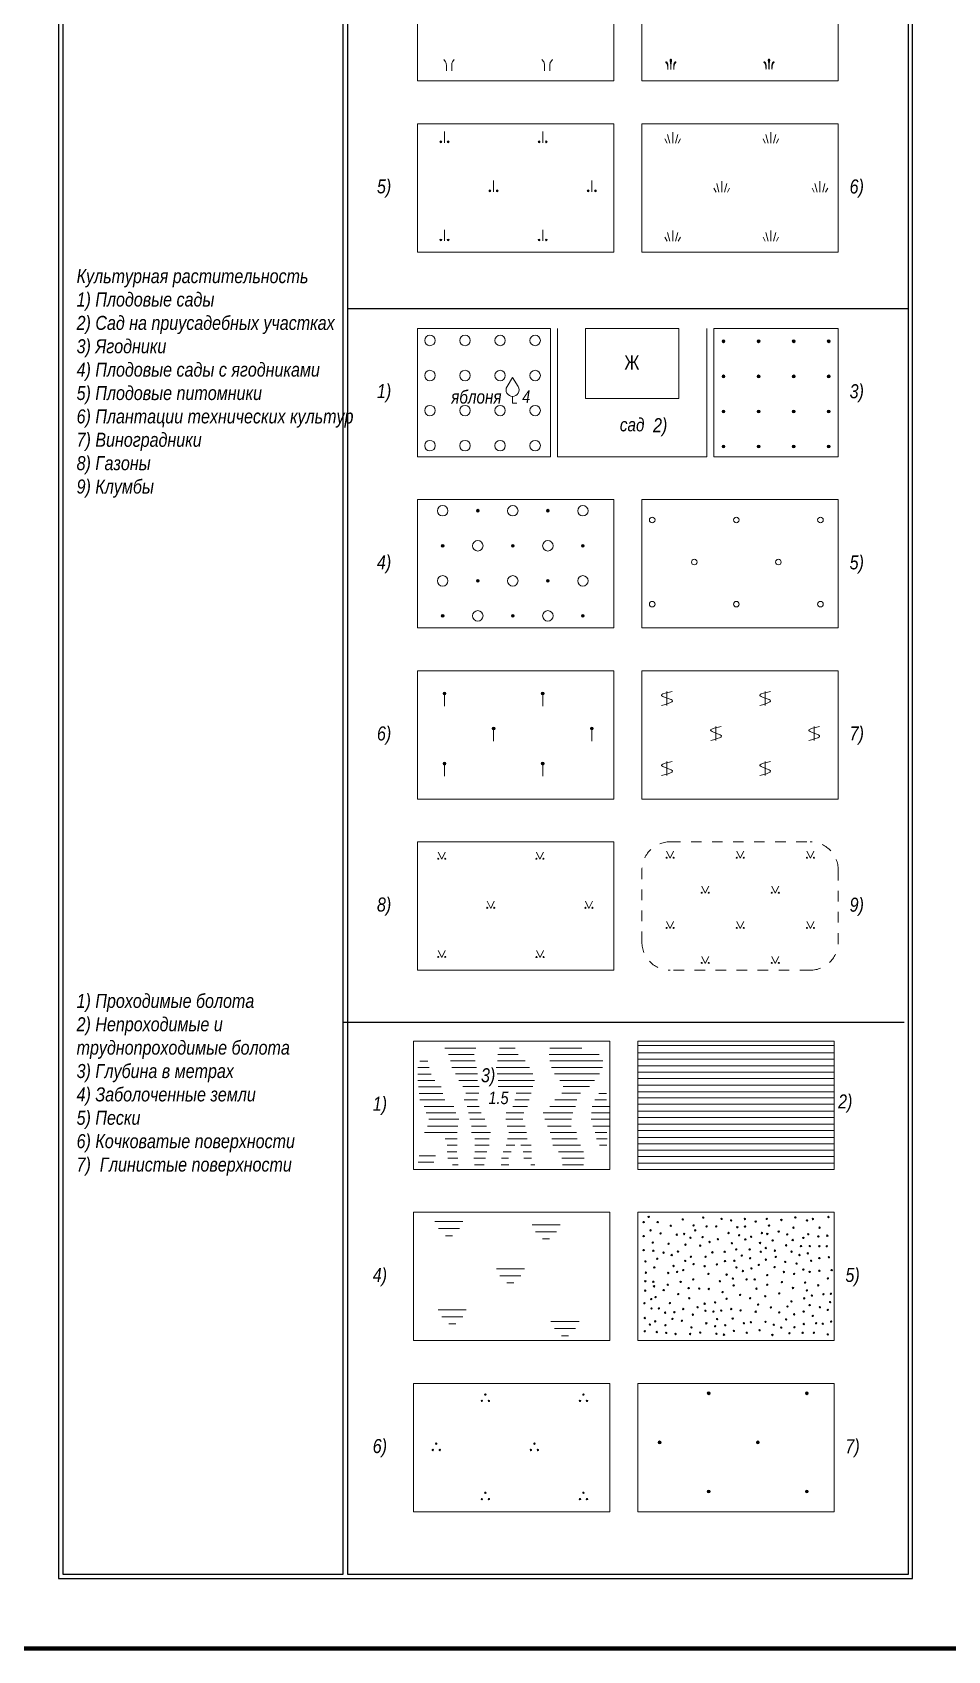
# Model space of a CAD drawing. Header units: metres. Extents: x -331 to 695, y -18 to 691.
# Drawn here: x 326.5 to 391.8, y 306.4 to 421.7 of the extents above; entities that cross this region are included whole.
import ezdxf
from ezdxf.enums import TextEntityAlignment as Align

# ---------------------------------------------------------------- set-up
doc = ezdxf.new("R2010")
doc.units = ezdxf.units.M
doc.linetypes.add('СП-1.5х1.5', pattern=[3, 1.5, -1.5])
for name, color, linetype, lineweight in [('02 Строения и их части', 7, 'Continuous', 20), ('18 Растительность и грунты', 7, 'Continuous', 20), ('19 Ограждения', 7, 'Continuous', 20)]:
    doc.layers.add(name, color=color, linetype=linetype, lineweight=lineweight)
doc.layers.add('16 Гидрография', color=7, linetype='Continuous', lineweight=20, true_color=0x52a500)
doc.styles.add('СП_Д', font='ARIALNI.TTF')
doc.styles.add('СП_Р', font='ARIALN.TTF')
doc.linetypes.add('СП_10.1', pattern='A,0,[133,ltypeshp.shx,S=0.1,R=0,X=0,Y=0],-0.02,[133,ltypeshp.shx,S=0.06,R=0,X=0.02,Y=0],-0.02,[133,ltypeshp.shx,S=0.02,R=0,X=0.04,Y=0],-1.2', length=1.24)
doc.linetypes.add('СП_11.4.1', pattern='A,5,[130,ltypeshp.shx,S=0.4,R=0,X=0,Y=0.4],0', length=5)

# ---------------------------------------------------------------- blocks, each defined once
blk = doc.blocks.new('СП_10.28')
at = {"color": 0, "linetype": 'ByBlock', "lineweight": -2}
blk.add_lwpolyline([(-0.5, 1), (0, 0), (0.5, 1)], dxfattribs=at)
for centre in [(-0.5, 0.075), (0.5, 0.075)]:
    blk.add_circle(centre, 0.075, dxfattribs=at)
blk = doc.blocks.new('СП_10.40')
at = {"color": 74, "linetype": 'ByBlock', "lineweight": -2, "true_color": 0x52a500}
for p, q in [((-2, 0), (2, 0)), ((-1.5, -1), (1.5, -1)), ((-0.5, -2), (0.5, -2))]:
    blk.add_line(p, q, dxfattribs=at)
blk = doc.blocks.new('СП_10.27.6')
at = {"color": 0, "linetype": 'ByBlock', "lineweight": 15}
for points in [[(0.75, 2), (-0.24, 1.76), (-0.58, 1.65), (-0.72, 1.56), (-0.77, 1.5), (-0.76, 1.44), (-0.71, 1.38), (-0.57, 1.3), (-0.26, 1.17), (0.6, 0.84), (0.73, 0.75), (0.78, 0.69), (0.78, 0.63), (0.74, 0.56), (0.68, 0.51), (0.51, 0.41), (0.19, 0.28), (-0.38, 0.1), (-0.75, 0)], [(0, 2), (0, 0)]]:
    blk.add_lwpolyline(points, dxfattribs=at)
blk = doc.blocks.new('СП_10.42')
at = {"linetype": 'ByBlock', "lineweight": -2}
for points in [[(-0.6, 0.1, 1), (-0.4, 0.1, 1)], [(-0.1, 1, 1), (0.1, 1, 1)], [(0.4, 0.1, 1), (0.6, 0.1, 1)]]:
    blk.add_hatch(color=0, dxfattribs=at).paths.add_polyline_path(points)
at = {"color": 0, "linetype": 'ByBlock', "lineweight": -2}
for centre in [(-0.5, 0.1), (0, 1), (0.5, 0.1)]:
    blk.add_circle(centre, 0.1, dxfattribs=at)
blk = doc.blocks.new('СП_10.43')
at = {"linetype": 'ByBlock', "lineweight": 15}
h = blk.add_hatch(color=0, dxfattribs=at)
h.dxf.hatch_style = 1
h.paths.add_polyline_path([(-0.2, 0, 1), (0.2, 0, 1)])
at = {"color": 0, "linetype": 'ByBlock', "lineweight": 15}
blk.add_circle((0, 0), 0.2, dxfattribs=at)
blk = doc.blocks.new('СП_10.27.5')
at = {"linetype": 'ByBlock', "lineweight": -2}
blk.add_hatch(color=0, dxfattribs=at).paths.add_polyline_path([(-0.2, 1.8, 1), (0.2, 1.8, 1)])
at = {"color": 0, "linetype": 'ByBlock', "lineweight": -2}
blk.add_line((0, 1.6), (0, 0), dxfattribs=at)
blk.add_circle((0, 1.8), 0.2, dxfattribs=at)
blk = doc.blocks.new('СП_10.27.2')
at = {"linetype": 'ByBlock', "lineweight": -2}
blk.add_hatch(color=0, dxfattribs=at).paths.add_polyline_path([(-0.2, 0, 1), (0.2, 0, 1)])
at = {"color": 0, "linetype": 'ByBlock', "lineweight": -2}
blk.add_circle((0, 0), 0.2, dxfattribs=at)
blk = doc.blocks.new('СП_10.27.1')
at = {"color": 0, "linetype": 'ByBlock', "lineweight": -2}
blk.add_circle((0, 0), 0.75, dxfattribs=at)
blk = doc.blocks.new('СП_10.27.4')
at = {"color": 0, "linetype": 'ByBlock', "lineweight": -2}
blk.add_circle((0, 0), 0.4, dxfattribs=at)
blk = doc.blocks.new('СП_10.39')
at = {"color": 0, "lineweight": -2}
blk.add_lwpolyline([(0, 0, 0, 0.56, 0), (0, 0.98, 0, 0, 0), (0, 2.28, 0, 0, 0)], format="xyseb", dxfattribs=at)
at = {"color": 7, "linetype": 'Continuous', "style": 'СП_Д'}
blk.add_attdef('H_001', (0.71, 0.09), '', height=1.7, dxfattribs=at)
blk = doc.blocks.new('СП_10.26.3')
at = {"color": 0, "linetype": 'ByBlock', "lineweight": -2}
for points in [[(-0.38, -0.55), (-0.38, 0.33, 0.066451), (-0.41, 0.55, 0.100763), (-0.5, 0.74), (-0.75, 1.1)], [(0.38, -0.55), (0.38, 0.33, -0.066451), (0.41, 0.55, -0.100763), (0.5, 0.74), (0.75, 1.1)]]:
    blk.add_lwpolyline(points, format="xyb", dxfattribs=at)
blk = doc.blocks.new('СП_10.26.5')
at = {"linetype": 'ByBlock', "lineweight": -2}
for points in [[(-0.65, 0.13, 1), (-0.39, 0.13, 1)], [(0.39, 0.13, 1), (0.65, 0.13, 1)]]:
    blk.add_hatch(color=0, dxfattribs=at).paths.add_polyline_path(points)
at = {"color": 0, "linetype": 'ByBlock', "lineweight": -2}
blk.add_line((0, 0), (0, 1.6), dxfattribs=at)
for centre in [(-0.52, 0.13), (0.52, 0.13)]:
    blk.add_circle(centre, 0.13, dxfattribs=at)
blk = doc.blocks.new('СП_10.26.4')
at = {"linetype": 'ByBlock', "lineweight": -2}
h = blk.add_hatch(color=0, dxfattribs=at)
edge = h.paths.add_edge_path()
edge.add_spline(control_points=[(-0.36, 0), (-0.36, 0.09), (-0.35, 0.24), (-0.34, 0.47), (-0.34, 0.71), (-0.39, 0.93), (-0.48, 1.12), (-0.61, 1.21), (-0.74, 1.2), (-0.82, 1.1), (-0.78, 0.97), (-0.64, 0.88), (-0.54, 0.7), (-0.52, 0.47), (-0.5, 0.23), (-0.49, 0.08), (-0.48, 0)], knot_values=[0.166457, 0.166457, 0.166457, 0.166457, 0.294944, 0.3999, 0.506211, 0.651481, 0.749983, 0.806955, 0.874367, 0.917108, 0.978093, 1.047829, 1.159925, 1.28081, 1.394938, 1.512572, 1.512572, 1.512572, 1.512572], degree=3, periodic=0)
edge.add_line((-0.48, 0), (-0.36, 0))
edge = h.paths.add_edge_path()
edge.add_spline(control_points=[(0.07, 0), (0.07, 0.18), (0.09, 0.51), (0.09, 0.92), (0.16, 1.22), (0.22, 1.44), (0.09, 1.59), (0.01, 1.6), (0, 1.6)], knot_values=[0.800783, 0.800783, 0.800783, 0.800783, 1.859746, 2.792488, 3.269188, 3.704608, 4.121614, 4.195294, 4.195294, 4.195294, 4.195294], degree=3, periodic=0)
edge.add_spline(control_points=[(0, 1.6), (-0.01, 1.6), (-0.09, 1.59), (-0.22, 1.44), (-0.16, 1.22), (-0.09, 0.92), (-0.09, 0.51), (-0.07, 0.18), (-0.07, 0)], knot_values=[0.800783, 0.800783, 0.800783, 0.800783, 0.874462, 1.291468, 1.726889, 2.203589, 3.13633, 4.195294, 4.195294, 4.195294, 4.195294], degree=3, periodic=0)
edge.add_line((-0.07, 0), (0.07, 0))
edge = h.paths.add_edge_path()
edge.add_spline(control_points=[(0.48, 0), (0.49, 0.08), (0.5, 0.23), (0.52, 0.47), (0.54, 0.7), (0.64, 0.88), (0.78, 0.97), (0.82, 1.1), (0.74, 1.2), (0.61, 1.21), (0.48, 1.12), (0.39, 0.93), (0.34, 0.71), (0.34, 0.47), (0.35, 0.24), (0.36, 0.09), (0.36, 0)], knot_values=[0.166457, 0.166457, 0.166457, 0.166457, 0.284091, 0.398219, 0.519104, 0.6312, 0.700936, 0.761921, 0.804663, 0.872075, 0.929046, 1.027548, 1.172819, 1.279129, 1.384085, 1.512572, 1.512572, 1.512572, 1.512572], degree=3, periodic=0)
edge.add_line((0.36, 0), (0.48, 0))
blk = doc.blocks.new('СП_10.26.6')
at = {"color": 0, "linetype": 'ByBlock', "lineweight": -2}
for p, q in [((-0.8, 0), (-1.11, 0.6)), ((-0.4, 0), (-0.72, 1.25)), ((0, 0), (0, 1.56)), ((0.4, 0), (0.72, 1.25)), ((0.8, 0), (1.11, 0.6))]:
    blk.add_line(p, q, dxfattribs=at)
blk = doc.blocks.new('СП_10.41')
at = {"linetype": 'ByBlock', "lineweight": 15}
h = blk.add_hatch(color=0, dxfattribs=at)
h.dxf.hatch_style = 1
h.paths.add_polyline_path([(-0.1, 0, 1), (0.1, 0, 1)])
at = {"color": 0, "linetype": 'ByBlock', "lineweight": 15}
blk.add_circle((0, 0), 0.1, dxfattribs=at)
blk = doc.blocks.new('*U776')
at = {"color": 0, "linetype": 'ByBlock', "lineweight": -2}
blk.add_lwpolyline([(0.01, 0.95, -0.580323), (-0.79, 2.35), (0.01, 3.65), (0.81, 2.35, -0.580323)], format="xyb", close=True, dxfattribs=at)
blk.add_lwpolyline([(0, 0.95), (0, 0), (0.6, 0)], dxfattribs=at)
at = {"color": 0, "linetype": 'ByBlock', "lineweight": -2, "style": 'СП_Д'}
blk.add_attdef('P', text='', height=1.9, dxfattribs=at).set_placement((-1.57, -0.08), align=Align.RIGHT)
blk.add_attdef('V', (1.38, 0), '', height=1.8, dxfattribs=at)
blk = doc.blocks.new('СП_2.1')
at = {"color": 0, "style": 'СП_Р'}
blk.add_attdef('КЖ', text='', height=2, dxfattribs=at).set_placement((0, 0), align=Align.CENTER)

msp = doc.modelspace()

# ---------------------------------------------------------------- linework, layer by layer
at = {"color": 252, "linetype": 'Continuous', "lineweight": 15, "ltscale": 0.5, "const_width": 0.3}
msp.add_lwpolyline([(-4.1, 691.19), (524.1, 691.19, -0.414214), (526.1, 689.19), (526.1, 308.5, -0.414214), (524.1, 306.5), (-4.1, 306.5, -0.414214), (-6.1, 308.5), (-6.1, 689.19, -0.414214)], format="xyb", close=True, dxfattribs=at)
at = {"color": 0, "linetype": 'Continuous', "ltscale": 0.5}
msp.add_lwpolyline([(328.4, 311.5), (389.3, 311.5), (389.3, 506.49), (328.4, 506.49)], close=True, dxfattribs=at)
at = {"ltscale": 0.5}
for points in [[(328.7, 311.8), (348.7, 311.8), (348.7, 494.54), (328.7, 494.54)], [(349, 311.8), (389, 311.8), (389, 494.54), (349, 494.54)]]:
    msp.add_lwpolyline(points, close=True, dxfattribs=at)
at = {"color": 253, "ltscale": 0.5}
for points in [[(349, 402.05), (389, 402.05)], [(348.7, 351.16), (388.7, 351.16)]]:
    msp.add_lwpolyline(points, dxfattribs=at)
at = {"layer": '02 Строения и их части', "linetype": 'Continuous', "ltscale": 0.5}
msp.add_lwpolyline([(365.98, 400.63), (372.63, 400.63), (372.63, 395.63), (365.98, 395.63)], close=True, dxfattribs=at)
at = {"layer": '16 Гидрография', "color": 0, "linetype": 'СП_10.1', "lineweight": 20, "ltscale": 0.5, "flags": 128}
for points in [[(353.7, 340.66), (367.7, 340.66), (367.7, 349.81), (353.7, 349.81)], [(383.7, 340.66), (369.7, 340.66), (369.7, 349.81), (383.7, 349.81)], [(353.7, 328.46), (367.7, 328.46), (367.7, 337.61), (353.7, 337.61)]]:
    msp.add_lwpolyline(points, close=True, dxfattribs=at)
at = {"layer": '16 Гидрография', "linetype": 'Continuous', "ltscale": 0.5}
for points in [[(355.93, 349.32), (358.15, 349.32)], [(356.2, 348.85), (358.03, 348.85)], [(359.73, 348.85), (361.17, 348.85)], [(359.85, 349.32), (360.95, 349.32)], [(363.39, 348.85), (366.94, 348.85)], [(363.44, 349.32), (365.7, 349.32)], [(369.7, 349.5), (383.7, 349.5)], [(369.7, 348.97), (383.7, 348.97)], [(369.7, 348.52), (383.7, 348.52)], [(354.01, 347.93), (354.83, 347.93)], [(354.01, 347.46), (354.96, 347.46)], [(354.16, 348.38), (354.74, 348.38)], [(356.34, 348.4), (358.1, 348.4)], [(356.45, 347.94), (358.19, 347.94)], [(356.7, 347.47), (358.28, 347.47)], [(359.61, 347.94), (361.99, 347.94)], [(359.67, 347.47), (362.21, 347.47)], [(359.69, 348.4), (361.67, 348.4)], [(363.42, 348.4), (367.2, 348.4)], [(363.55, 347.94), (367.18, 347.94)], [(363.76, 347.47), (366.98, 347.47)], [(369.7, 348.05), (383.7, 348.05)], [(369.7, 347.59), (383.7, 347.59)], [(354.01, 347.01), (355.23, 347.01)], [(354.06, 346.55), (355.69, 346.55)], [(356.95, 347), (358.28, 347)], [(357.23, 346.57), (358.38, 346.57)], [(359.75, 347), (362.34, 347)], [(359.75, 346.57), (362.22, 346.57)], [(364.14, 347), (366.61, 347)], [(364.38, 346.57), (366.25, 346.57)], [(369.7, 347.14), (383.7, 347.14)], [(369.7, 346.67), (383.7, 346.67)], [(369.7, 346.2), (383.7, 346.2)], [(354.11, 346.08), (355.81, 346.08)], [(354.17, 345.62), (355.95, 345.62)], [(354.46, 345.16), (356.58, 345.16)], [(357.33, 345.62), (358.28, 345.62)], [(357.44, 346.11), (358.36, 346.11)], [(357.54, 345.16), (358.39, 345.16)], [(360.79, 345.16), (361.84, 345.16)], [(360.94, 345.62), (361.95, 345.62)], [(361.04, 346.11), (362.11, 346.11)], [(363.43, 345.16), (365.26, 345.16)], [(363.79, 345.62), (365.35, 345.62)], [(364.29, 346.11), (365.62, 346.11)], [(366.45, 345.16), (367.71, 345.16)], [(366.64, 345.62), (367.46, 345.62)], [(366.92, 346.07), (367.46, 346.07)], [(369.7, 345.76), (383.7, 345.76)], [(369.7, 345.31), (383.7, 345.31)], [(354.61, 344.7), (356.72, 344.7)], [(354.79, 344.25), (356.93, 344.25)], [(357.62, 344.7), (358.53, 344.7)], [(357.73, 344.25), (358.8, 344.25)], [(360.28, 344.25), (361.5, 344.25)], [(360.31, 344.7), (361.57, 344.7)], [(362.96, 344.7), (365.07, 344.7)], [(363.08, 344.25), (364.97, 344.25)], [(366.38, 344.25), (367.71, 344.25)], [(366.39, 344.7), (367.71, 344.7)], [(369.7, 344.81), (383.7, 344.81)], [(369.7, 344.36), (383.7, 344.36)], [(369.7, 343.9), (383.7, 343.9)], [(354.48, 343.3), (356.83, 343.3)], [(354.71, 343.75), (356.88, 343.75)], [(355.97, 342.84), (356.81, 342.84)], [(357.85, 343.75), (358.92, 343.75)], [(357.85, 343.3), (359.2, 343.3)], [(358.08, 342.84), (359.1, 342.84)], [(360.38, 343.75), (361.67, 343.75)], [(360.41, 342.84), (361.82, 342.84)], [(360.5, 343.3), (361.77, 343.3)], [(363.27, 343.75), (364.96, 343.75)], [(363.46, 343.3), (365.33, 343.3)], [(363.58, 342.84), (365.38, 342.84)], [(366.5, 343.75), (367.71, 343.75)], [(366.67, 343.3), (367.5, 343.3)], [(366.75, 342.84), (367.51, 342.84)], [(369.7, 343.44), (383.7, 343.44)], [(369.7, 342.95), (383.7, 342.95)], [(354.12, 341.64), (355.27, 341.64)], [(356.1, 342.39), (356.81, 342.39)], [(356.1, 341.92), (356.8, 341.92)], [(358.08, 342.39), (359.1, 342.39)], [(358.08, 341.92), (358.94, 341.92)], [(360.11, 341.92), (360.68, 341.92)], [(360.31, 342.39), (360.94, 342.39)], [(361.37, 342.39), (362.1, 342.39)], [(361.53, 341.92), (362.12, 341.92)], [(363.64, 342.39), (365.61, 342.39)], [(364.04, 341.92), (365.82, 341.92)], [(366.98, 342.39), (367.49, 342.39)], [(369.7, 342.49), (383.7, 342.49)], [(369.7, 342.04), (383.7, 342.04)], [(369.7, 341.58), (383.7, 341.58)], [(354.04, 341.18), (355.16, 341.18)], [(356.16, 341.46), (356.88, 341.46)], [(356.5, 341), (356.89, 341)], [(358, 341.46), (358.83, 341.46)], [(358.05, 341), (358.75, 341)], [(359.95, 341), (360.51, 341)], [(359.98, 341.46), (360.48, 341.46)], [(361.57, 341.46), (362.13, 341.46)], [(362.07, 341), (362.35, 341)], [(364.29, 341.46), (365.88, 341.46)], [(364.33, 341), (365.84, 341)], [(369.7, 341.12), (383.7, 341.12)]]:
    msp.add_lwpolyline(points, dxfattribs=at)
at = {"layer": '18 Растительность и грунты', "linetype": 'СП_10.1', "ltscale": 0.5, "flags": 128}
for points in [[(354, 418.28), (368, 418.28), (368, 427.43), (354, 427.43)], [(384, 418.28), (370, 418.28), (370, 427.43), (384, 427.43)], [(354, 406.07), (368, 406.07), (368, 415.22), (354, 415.22)], [(384, 406.07), (370, 406.07), (370, 415.22), (384, 415.22)], [(354, 391.47), (363.48, 391.47), (363.48, 400.63), (354, 400.63)], [(384, 391.47), (375.13, 391.47), (375.13, 400.63), (384, 400.63)], [(354, 379.27), (368, 379.27), (368, 388.42), (354, 388.42)], [(384, 379.27), (370, 379.27), (370, 388.42), (384, 388.42)], [(354, 367.07), (368, 367.07), (368, 376.22), (354, 376.22)], [(384, 367.07), (370, 367.07), (370, 376.22), (384, 376.22)], [(354, 354.87), (368, 354.87), (368, 364.02), (354, 364.02)], [(383.7, 328.46), (369.7, 328.46), (369.7, 337.61), (383.7, 337.61)], [(353.7, 316.26), (367.7, 316.26), (367.7, 325.41), (353.7, 325.41)], [(383.7, 316.26), (369.7, 316.26), (369.7, 325.41), (383.7, 325.41)]]:
    msp.add_lwpolyline(points, close=True, dxfattribs=at)
at = {"layer": '18 Растительность и грунты', "linetype": 'СП-1.5х1.5', "ltscale": 0.5}
msp.add_lwpolyline([(382, 354.87), (372, 354.87, -0.414214), (370, 356.87), (370, 362.02, -0.414214), (372, 364.02), (382, 364.02, -0.414214), (384, 362.02), (384, 356.87, -0.414214)], format="xyb", close=True, dxfattribs=at)
at = {"layer": '19 Ограждения', "color": 0, "linetype": 'СП_11.4.1', "ltscale": 0.5, "flags": 128}
msp.add_lwpolyline([(363.98, 400.63), (363.98, 391.47), (374.63, 391.47), (374.63, 400.63)], dxfattribs=at)

# ---------------------------------------------------------------- block references
at = {"layer": '02 Строения и их части', "color": 0, "linetype": 'Continuous', "lineweight": 20, "ltscale": 2, "xscale": 0.5, "yscale": 0.5, "zscale": 0.5}
msp.add_blockref('СП_2.1', (369.28, 397.7), dxfattribs=at).add_auto_attribs({'КЖ': 'Ж'})
at = {"layer": '16 Гидрография', "color": 0, "linetype": 'Continuous', "lineweight": 20}
ref = msp.add_blockref('СП_10.39', (358.7, 345.32), dxfattribs=dict(at, xscale=0.5, yscale=0.5, zscale=0.5))
ref.add_attrib('H_001', '1.5', (359.05, 345.32), dxfattribs={"layer": '0', "color": 7, "linetype": 'Continuous', "height": 0.9, "style": 'СП_Д'})
at = {"layer": '16 Гидрография', "color": 0, "linetype": 'Continuous', "lineweight": 20, "xscale": 0.5, "yscale": 0.5, "zscale": 0.5}
for p in [(356.23, 336.94), (363.16, 336.71), (360.62, 333.57), (356.47, 330.65), (364.51, 329.81)]:
    msp.add_blockref('СП_10.40', p, dxfattribs=at)
at = {"layer": '18 Растительность и грунты', "color": 0, "linetype": 'Continuous', "lineweight": 20, "xscale": 0.5, "yscale": 0.5, "zscale": 0.5}
for name, p in [('СП_10.26.3', (356.24, 419.26)), ('СП_10.26.3', (363.24, 419.26)), ('СП_10.26.4', (372.06, 419.07)), ('СП_10.26.4', (379.06, 419.07)), ('СП_10.26.5', (355.92, 413.87)), ('СП_10.26.5', (362.92, 413.87)), ('СП_10.26.6', (372.19, 413.84)), ('СП_10.26.6', (379.19, 413.84)), ('СП_10.26.5', (359.42, 410.37)), ('СП_10.26.5', (366.42, 410.37)), ('СП_10.26.6', (375.69, 410.34)), ('СП_10.26.6', (382.69, 410.34)), ('СП_10.26.5', (355.92, 406.87)), ('СП_10.26.5', (362.92, 406.87)), ('СП_10.26.6', (372.19, 406.84)), ('СП_10.26.6', (379.19, 406.84)), ('СП_10.27.6', (371.78, 373.74)), ('СП_10.27.6', (378.78, 373.74)), ('СП_10.27.6', (375.28, 371.24)), ('СП_10.27.6', (382.28, 371.24)), ('СП_10.27.6', (371.78, 368.74)), ('СП_10.27.6', (378.78, 368.74)), ('СП_10.28', (355.72, 362.78)), ('СП_10.28', (362.72, 362.78)), ('СП_10.28', (372.01, 362.85)), ('СП_10.28', (377.01, 362.85)), ('СП_10.28', (382.01, 362.85)), ('СП_10.28', (374.51, 360.35)), ('СП_10.28', (379.51, 360.35)), ('СП_10.28', (359.22, 359.28)), ('СП_10.28', (366.22, 359.28)), ('СП_10.28', (372.01, 357.85)), ('СП_10.28', (377.01, 357.85)), ('СП_10.28', (382.01, 357.85)), ('СП_10.28', (355.72, 355.78)), ('СП_10.28', (362.73, 355.77)), ('СП_10.28', (374.51, 355.35)), ('СП_10.28', (379.51, 355.35))]:
    msp.add_blockref(name, p, dxfattribs=at)
at = {"layer": '18 Растительность и грунты', "color": 0, "linetype": 'Continuous', "lineweight": 20, "ltscale": 2, "xscale": 0.5, "yscale": 0.5, "zscale": 0.5}
for name, p in [('СП_10.27.1', (354.88, 399.77)), ('СП_10.27.1', (357.38, 399.77)), ('СП_10.27.1', (359.88, 399.77)), ('СП_10.27.1', (362.38, 399.77)), ('СП_10.27.2', (375.82, 399.71)), ('СП_10.27.2', (378.32, 399.71)), ('СП_10.27.2', (380.82, 399.71)), ('СП_10.27.2', (383.32, 399.71)), ('СП_10.27.1', (354.88, 397.27)), ('СП_10.27.1', (357.38, 397.27)), ('СП_10.27.1', (359.88, 397.27)), ('СП_10.27.1', (362.38, 397.27)), ('СП_10.27.2', (375.82, 397.21)), ('СП_10.27.2', (378.32, 397.21)), ('СП_10.27.2', (380.82, 397.21)), ('СП_10.27.2', (383.32, 397.21)), ('СП_10.27.1', (354.88, 394.77)), ('СП_10.27.1', (357.38, 394.77)), ('СП_10.27.1', (359.88, 394.77)), ('СП_10.27.1', (362.38, 394.77)), ('СП_10.27.2', (375.82, 394.71)), ('СП_10.27.2', (378.32, 394.71)), ('СП_10.27.2', (380.82, 394.71)), ('СП_10.27.2', (383.32, 394.71)), ('СП_10.27.1', (354.88, 392.27)), ('СП_10.27.1', (357.38, 392.27)), ('СП_10.27.1', (359.88, 392.27)), ('СП_10.27.1', (362.38, 392.27)), ('СП_10.27.2', (375.82, 392.21)), ('СП_10.27.2', (378.32, 392.21)), ('СП_10.27.2', (380.82, 392.21)), ('СП_10.27.2', (383.32, 392.21)), ('СП_10.27.1', (355.79, 387.63)), ('СП_10.27.2', (358.29, 387.63)), ('СП_10.27.1', (360.79, 387.63)), ('СП_10.27.2', (363.29, 387.63)), ('СП_10.27.1', (365.79, 387.63)), ('СП_10.27.4', (370.73, 386.97)), ('СП_10.27.4', (376.73, 386.97)), ('СП_10.27.4', (382.73, 386.97)), ('СП_10.27.1', (358.29, 385.13)), ('СП_10.27.1', (363.29, 385.13)), ('СП_10.27.2', (355.79, 385.13)), ('СП_10.27.2', (360.79, 385.13)), ('СП_10.27.2', (365.79, 385.13)), ('СП_10.27.4', (373.73, 383.97)), ('СП_10.27.4', (379.73, 383.97)), ('СП_10.27.1', (355.79, 382.63)), ('СП_10.27.2', (358.29, 382.63)), ('СП_10.27.1', (360.79, 382.63)), ('СП_10.27.2', (363.29, 382.63)), ('СП_10.27.1', (365.79, 382.63)), ('СП_10.27.4', (370.73, 380.97)), ('СП_10.27.4', (376.73, 380.97)), ('СП_10.27.4', (382.73, 380.97)), ('СП_10.27.2', (355.79, 380.13)), ('СП_10.27.1', (358.29, 380.13)), ('СП_10.27.2', (360.79, 380.13)), ('СП_10.27.1', (363.29, 380.13)), ('СП_10.27.2', (365.79, 380.13)), ('СП_10.27.5', (355.92, 373.7)), ('СП_10.27.5', (362.92, 373.7)), ('СП_10.27.5', (359.42, 371.2)), ('СП_10.27.5', (366.42, 371.2)), ('СП_10.27.5', (355.92, 368.7)), ('СП_10.27.5', (362.92, 368.7))]:
    msp.add_blockref(name, p, dxfattribs=at)
msp.add_blockref('*U776', (360.77, 395.31), dxfattribs=at).add_auto_attribs({'V': '4', 'P': 'яблоня'})
at = {"layer": '18 Растительность и грунты', "color": 34, "linetype": 'Continuous', "lineweight": 20, "true_color": 0xa55200, "xscale": 0.5, "yscale": 0.5, "zscale": 0.5}
for name, p in [('СП_10.41', (370.12, 336.91)), ('СП_10.41', (370.48, 337.28)), ('СП_10.41', (371.12, 336.91)), ('СП_10.41', (372.91, 337.1)), ('СП_10.41', (374.37, 337.23)), ('СП_10.41', (375.68, 337.14)), ('СП_10.41', (376.36, 337.03)), ('СП_10.41', (377.34, 337.13)), ('СП_10.41', (378.11, 336.95)), ('СП_10.41', (378.9, 337.14)), ('СП_10.41', (379.94, 337.06)), ('СП_10.41', (380.94, 337.24)), ('СП_10.41', (381.77, 337.03)), ('СП_10.41', (382.19, 337.13)), ('СП_10.41', (383.3, 337.27)), ('СП_10.41', (370.12, 335.91)), ('СП_10.41', (370.61, 336.32)), ('СП_10.41', (371.33, 336.1)), ('СП_10.41', (372.05, 336.65)), ('СП_10.41', (372.48, 336.01)), ('СП_10.41', (373.01, 336.06)), ('СП_10.41', (373.46, 335.79)), ('СП_10.41', (373.68, 336.67)), ('СП_10.41', (373.8, 336.32)), ('СП_10.41', (374.32, 335.84)), ('СП_10.41', (374.61, 336.6)), ('СП_10.41', (375.3, 336.6)), ('СП_10.41', (376.18, 336.13)), ('СП_10.41', (376.8, 336.54)), ('СП_10.41', (376.93, 335.97)), ('СП_10.41', (377.35, 336.59)), ('СП_10.41', (377.78, 335.86)), ('СП_10.41', (378.55, 336.13)), ('СП_10.41', (378.94, 336.06)), ('СП_10.41', (379.06, 336.66)), ('СП_10.41', (379.75, 336.23)), ('СП_10.41', (380.36, 336.03)), ('СП_10.41', (380.8, 336.51)), ('СП_10.41', (381.51, 335.78)), ('СП_10.41', (381.86, 336.04)), ('СП_10.41', (382.58, 335.89)), ('СП_10.41', (382.67, 336.51)), ('СП_10.41', (383.22, 335.94)), ('СП_10.41', (370.12, 334.91)), ('СП_10.41', (370.77, 335.45)), ('СП_10.41', (370.81, 334.86)), ('СП_10.41', (371.54, 334.73)), ('СП_10.41', (371.9, 335.36)), ('СП_10.41', (372.57, 334.81)), ('СП_10.41', (373.1, 335.3)), ('СП_10.41', (374.16, 335.23)), ('СП_10.41', (374.82, 335.49)), ('СП_10.41', (375.02, 334.75)), ('СП_10.41', (375.42, 335.69)), ('СП_10.41', (375.9, 334.79)), ('СП_10.41', (376.41, 335.4)), ('СП_10.41', (376.72, 334.96)), ('СП_10.41', (377.37, 335.67)), ('СП_10.41', (377.68, 334.96)), ('СП_10.41', (378.42, 335.42)), ('СП_10.41', (378.47, 334.79)), ('СП_10.41', (378.83, 335.06)), ('СП_10.41', (379.32, 335.6)), ('СП_10.41', (379.48, 334.87)), ('СП_10.41', (380.28, 335.25)), ('СП_10.41', (380.67, 334.8)), ('СП_10.41', (380.75, 335.63)), ('СП_10.41', (381.34, 335.2)), ('СП_10.41', (381.82, 334.68)), ('СП_10.41', (381.97, 335.2)), ('СП_10.41', (382.65, 335.19)), ('СП_10.41', (383.18, 335.19)), ('СП_10.41', (370.25, 334.1)), ('СП_10.41', (370.88, 333.68)), ('СП_10.41', (371.09, 334.29)), ('СП_10.41', (372.12, 334.56)), ('СП_10.41', (372.25, 333.78)), ('СП_10.41', (372.94, 333.49)), ('СП_10.41', (373.09, 334.14)), ('СП_10.41', (373.49, 334.44)), ('СП_10.41', (373.68, 333.91)), ('СП_10.41', (374.47, 333.76)), ('СП_10.41', (374.54, 334.44)), ('СП_10.41', (375.34, 333.89)), ('СП_10.41', (375.92, 334.13)), ('СП_10.41', (376.59, 334.15)), ('СП_10.41', (376.74, 333.68)), ('СП_10.41', (377.12, 334.52)), ('СП_10.41', (377.2, 333.42)), ('СП_10.41', (377.71, 334.33)), ('СП_10.41', (377.81, 333.6)), ('СП_10.41', (378.33, 333.86)), ('СП_10.41', (378.84, 334.23)), ('СП_10.41', (379.46, 333.7)), ('СП_10.41', (379.54, 334.43)), ('СП_10.41', (380.22, 334.07)), ('СП_10.41', (381.03, 333.95)), ('СП_10.41', (381.23, 334.56)), ('СП_10.41', (381.51, 333.52)), ('СП_10.41', (382.06, 334.15)), ('СП_10.41', (382.65, 334.34)), ('СП_10.41', (382.65, 333.44)), ('СП_10.41', (383.33, 334.4)), ('СП_10.41', (383.53, 333.49)), ('СП_10.41', (370.24, 332.69)), ('СП_10.41', (370.28, 333.3)), ('СП_10.41', (370.81, 332.65)), ('СП_10.41', (370.86, 332.33)), ('СП_10.41', (371.84, 332.44)), ('СП_10.41', (371.87, 333.28)), ('СП_10.41', (372.51, 333.36)), ('СП_10.41', (372.76, 332.64)), ('СП_10.41', (373.66, 332.82)), ('СП_10.41', (374.74, 333.21)), ('СП_10.41', (375.56, 332.69)), ('СП_10.41', (376.04, 333.16)), ('СП_10.41', (376.49, 332.88)), ('СП_10.41', (376.54, 332.39)), ('СП_10.41', (377.46, 332.82)), ('СП_10.41', (378.04, 332.82)), ('СП_10.41', (378.93, 333.13)), ('СП_10.41', (378.93, 332.44)), ('СП_10.41', (379.98, 332.63)), ('СП_10.41', (380.12, 333.35)), ('СП_10.41', (380.85, 333.21)), ('СП_10.41', (381.63, 332.6)), ('СП_10.41', (381.96, 333.36)), ('СП_10.41', (382.57, 332.4)), ('СП_10.41', (383.26, 332.89)), ('СП_10.41', (370.18, 331.12)), ('СП_10.41', (370.23, 332.02)), ('СП_10.41', (370.66, 331.42)), ('СП_10.41', (370.97, 331.56)), ('СП_10.41', (371.55, 332.06)), ('СП_10.41', (371.99, 331.13)), ('СП_10.41', (372.59, 331.77)), ('СП_10.41', (373.33, 332.2)), ('СП_10.41', (373.37, 331.48)), ('СП_10.41', (374.08, 332.17)), ('СП_10.41', (374.76, 332.14)), ('СП_10.41', (375.22, 331.18)), ('СП_10.41', (375.75, 331.92)), ('СП_10.41', (376.03, 331.44)), ('СП_10.41', (377, 331.72)), ('СП_10.41', (377.71, 331.48)), ('СП_10.41', (378.16, 332.16)), ('СП_10.41', (378.79, 331.62)), ('СП_10.41', (379.79, 331.82)), ('СП_10.41', (380.66, 331.25)), ('СП_10.41', (380.77, 332.21)), ('СП_10.41', (381.57, 331.47)), ('СП_10.41', (381.76, 332.04)), ('СП_10.41', (382.12, 331.67)), ('СП_10.41', (382.94, 331.76)), ('СП_10.41', (383.42, 331.2)), ('СП_10.41', (383.47, 331.8)), ('СП_10.41', (370.2, 330.07)), ('СП_10.41', (370.68, 330.75)), ('СП_10.41', (371.21, 330.75)), ('СП_10.41', (371.65, 330.45)), ('СП_10.41', (372.17, 330.01)), ('СП_10.41', (372.31, 330.48)), ('СП_10.41', (372.94, 330.71)), ('СП_10.41', (373.63, 330.31)), ('СП_10.41', (373.97, 330.84)), ('СП_10.41', (374.47, 331.09)), ('СП_10.41', (374.53, 330.59)), ('СП_10.41', (375.1, 330.53)), ('СП_10.41', (375.36, 329.99)), ('СП_10.41', (375.65, 330.6)), ('СП_10.41', (376.37, 330.71)), ('СП_10.41', (376.47, 330.03)), ('СП_10.41', (377.03, 330.61)), ('СП_10.41', (378.11, 330.52)), ('СП_10.41', (378.28, 331.03)), ('СП_10.41', (379.2, 330.82)), ('СП_10.41', (379.79, 330.47)), ('СП_10.41', (380.28, 329.97)), ('СП_10.41', (380.37, 330.89)), ('СП_10.41', (380.85, 330.33)), ('СП_10.41', (381.53, 330.53)), ('СП_10.41', (381.96, 330.99)), ('СП_10.41', (382.18, 330.22)), ('СП_10.41', (382.69, 330.84)), ('СП_10.41', (383.25, 330.65)), ('СП_10.41', (370.2, 329.13)), ('СП_10.41', (370.57, 329.6)), ('СП_10.41', (370.95, 329.83)), ('СП_10.41', (371.06, 329.07)), ('СП_10.41', (371.67, 329.55)), ('СП_10.41', (371.73, 329.01)), ('СП_10.41', (372.4, 328.93)), ('СП_10.41', (372.85, 329.87)), ('СП_10.41', (373.43, 328.93)), ('СП_10.41', (373.53, 329.4)), ('СП_10.41', (374.16, 329.03)), ('СП_10.41', (374.59, 329.69)), ('СП_10.41', (375.22, 329.48)), ('СП_10.41', (375.31, 328.95)), ('СП_10.41', (375.85, 328.88)), ('СП_10.41', (375.94, 329.55)), ('СП_10.41', (376.56, 329.15)), ('СП_10.41', (377.27, 329.7)), ('СП_10.41', (377.47, 329.02)), ('СП_10.41', (377.77, 329.77)), ('СП_10.41', (378.39, 329.2)), ('СП_10.41', (378.81, 329.79)), ('СП_10.41', (379.3, 328.86)), ('СП_10.41', (379.4, 329.59)), ('СП_10.41', (379.93, 329.39)), ('СП_10.41', (380.52, 328.98)), ('СП_10.41', (380.87, 329.41)), ('СП_10.41', (381.46, 329.02)), ('СП_10.41', (381.54, 329.64)), ('СП_10.41', (382.26, 329.02)), ('СП_10.41', (382.42, 329.7)), ('СП_10.41', (382.89, 329.66)), ('СП_10.41', (383.25, 328.9)), ('СП_10.41', (383.49, 329.82)), ('СП_10.42', (358.83, 324.11)), ('СП_10.42', (365.83, 324.11)), ('СП_10.43', (374.76, 324.7)), ('СП_10.43', (381.76, 324.7)), ('СП_10.42', (355.33, 320.61)), ('СП_10.42', (362.33, 320.61)), ('СП_10.43', (371.26, 321.2)), ('СП_10.43', (378.26, 321.2)), ('СП_10.42', (358.83, 317.11)), ('СП_10.42', (365.83, 317.11)), ('СП_10.43', (374.76, 317.7)), ('СП_10.43', (381.76, 317.7))]:
    msp.add_blockref(name, p, dxfattribs=at)

# ---------------------------------------------------------------- texts
at = {"color": 212, "lineweight": 13, "true_color": 0xe000e0, "style": 'СП_Д'}
for s, p in [('5)', (351.1, 410.26)), ('6)', (384.81, 410.25)), ('1)', (351.1, 395.66)), ('3)', (384.81, 395.65)), ('2)', (370.79, 393.23)), ('4)', (351.1, 383.46)), ('5)', (384.81, 383.45)), ('6)', (351.1, 371.25)), ('7)', (384.81, 371.25)), ('8)', (351.1, 359.05)), ('9)', (384.81, 359.04)), ('3)', (358.52, 346.88)), ('1)', (350.8, 344.85)), ('2)', (383.99, 345.01)), ('4)', (350.8, 332.64)), ('5)', (384.51, 332.64)), ('6)', (350.8, 320.44)), ('7)', (384.51, 320.43))]:
    msp.add_text(s, height=1, dxfattribs=at).set_placement(p)
at = {"color": 7, "ltscale": 0.5, "insert": (329.68, 493.21), "char_height": 1, "width": 19.0121, "attachment_point": 1, "style": 'СП_Д'}
msp.add_mtext('Кустарники: \\P1) Отдельно стоящие кусты \\P\\PПолосы кустарников в масштабе плана: \\P2)  Менее 2 мм \\P3)  От 2 до 10 мм \\P4)  Более 10 мм \\P\\P\\P1) Отдельные группы кустарников\\P2) Заросли кустарников \\P3) Колючие кустарники \\P4) Заросли колючих кустарников 5) Полукустарники \\P6)  Кустарнички \\P\\P\\P\\P\\P\\P\\P\\P\\P\\P\\P\\P\\P\\P\\P\\PРастительность травяная, моховая и лишайниковая: \\P1) Травяная и луговая растительность \\P2) Высокотравная растительность \\P3) Травяная влаголюбивая растительность \\P4)  Камышовые и тростниковые заросли \\P5) Моховая растительность \\P6) Лишайниковая растительность\\P\\P\\P\\P\\P\\P\\P\\P\\P\\P \\P \\PКультурная растительность \\P1) Плодовые сады \\P2) Сад на приусадебных участках\\P3) Ягодники \\P4) Плодовые сады с ягодниками \\P5) Плодовые питомники \\P6) Плантации технических культур \\P7) Виноградники \\P8) Газоны \\P9) Клумбы\\P\\P\\P\\P\\P\\P\\P\\P\\P\\P\\P\\P\\P\\P\\P\\P\\P\\P\\P\\P\\P \\P1) Проходимые болота \\P2) Непроходимые и труднопроходимые болота\\P3) Глубина в метрах \\P4) Заболоченные земли \\P5) Пески \\P6) Кочковатые поверхности \\P7)  Глинистые поверхности', dxfattribs=at)
at = {"layer": '18 Растительность и грунты', "ltscale": 0.5, "insert": (369.3, 393.76), "char_height": 0.95, "attachment_point": 5, "style": 'СП_Д'}
msp.add_mtext('сад', dxfattribs=at)

doc.saveas('drawing.dxf')
